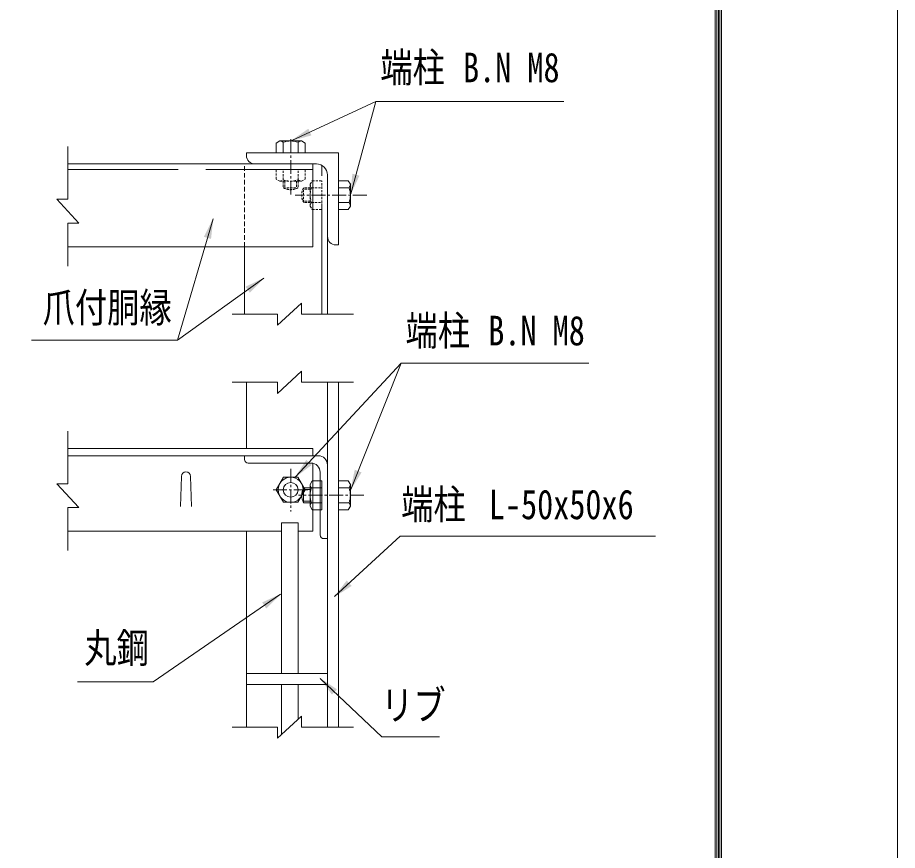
# Model space of a CAD drawing. Units: millimetres, scale not verified. Extents: x -4455 to 4455, y -3150 to 3150.
# Drawn here: x 3022 to 4455, y -1039 to 317 of the extents above; entities that cross this region are included whole.
import ezdxf
from ezdxf.enums import TextEntityAlignment as Align

# ---------------------------------------------------------------- set-up
doc = ezdxf.new("R2010")
doc.units = ezdxf.units.MM
doc.header["$LTSCALE"] = 30
for name, pattern in [('DASHED', [7.5, 6, -1.5]), ('USER2', [0.1875, 0.125, -0.0625]), ('USER4', [1.125, 0.75, -0.125, 0.125, -0.125]), ('USER5', [0.375, 0.25, -0.125])]:
    doc.linetypes.add(name, pattern=pattern)
for name, color, linetype, lineweight in [('0-0_D-STR-TXT', 3, 'Continuous', 13), ('0-1_D-STR2', 2, 'Continuous', 13), ('0-2_D-STR1', 1, 'Continuous', 18), ('0-3_D-STR-DIM', 4, 'Continuous', 13), ('0-4_D-BMK', 2, 'USER4', 13), ('0-6_D-STR3', 3, 'Continuous', 13), ('0-C_7詳細', 3, 'Continuous', 18), ('0-D_5寸法', 3, 'Continuous', 18), ('1-1_D-TTL', 7, 'Continuous', 9)]:
    doc.layers.add(name, color=color, linetype=linetype, lineweight=lineweight)
doc.styles.add('ＭＳ ゴシック', font='')
doc.styles.get('ＭＳ ゴシック').set_extended_font_data('MS Gothic')

msp = doc.modelspace()

# ---------------------------------------------------------------- linework, layer by layer
at = {"layer": '0-0_D-STR-TXT'}
for p, q in [((3282.25, -208.49), (3422.54, -107.4)), ((3646.57, -245.68), (3564.52, -451.32))]:
    msp.add_line(p, q, dxfattribs=at)
for points in [[(3911.22, 180.3), (3605.41, 180.3), (3468.55, 116.92)], [(3044.26, -208.49), (3282.25, -208.49), (3339.99, -10.9)], [(3952.38, -245.68), (3646.57, -245.68), (3474.36, -431.01)], [(4060.62, -527.63), (3644.79, -527.63), (3538.09, -625.85)], [(3708.93, -853.93), (3615.01, -853.93), (3514.39, -759)]]:
    msp.add_lwpolyline(points, dxfattribs=at)
at = {"layer": '0-0_D-STR-TXT', "color": 7, "lineweight": 9}
msp.add_lwpolyline([(3119.37, -764.35), (3242.63, -764.35), (3449.88, -622.03)], dxfattribs=at)
at = {"layer": '0-0_D-STR-TXT'}
for points in [[(3466.46, 115.96), (3495.25, 135.89), (3500.29, 125.02)], [(3340.63, -8.7), (3336.71, -43.49), (3325.21, -40.13)], [(3424.41, -106.06), (3399.92, -131.09), (3392.91, -121.37)], [(3472.79, -432.7), (3491.89, -403.35), (3500.66, -411.5)], [(3563.66, -453.45), (3570.88, -419.19), (3582.01, -423.63)], [(3536.4, -627.41), (3557.72, -599.64), (3565.84, -608.45)], [(3512.72, -757.42), (3541.93, -776.74), (3533.7, -785.45)]]:
    msp.add_solid(points, dxfattribs=at)
at = {"layer": '0-0_D-STR-TXT', "color": 7}
msp.add_solid([(3451.78, -620.73), (3426.73, -645.2), (3419.95, -635.32)], dxfattribs=at)
at = {"layer": '0-1_D-STR2', "color": 7, "lineweight": 9}
for p, q in [((3451.78, -750.94), (3451.78, -505.51)), ((3451.78, -505.51), (3478.78, -505.51)), ((3478.78, -750.94), (3478.78, -505.51)), ((3451.78, -850.15), (3451.78, -768.94)), ((3478.78, -825.08), (3478.78, -768.94))]:
    msp.add_line(p, q, dxfattribs=at)
at = {"layer": '0-2_D-STR1'}
for p, q in [((3394.46, 96.76), (3394.46, 92.26)), ((3544.46, 96.76), (3394.46, 96.76)), ((3544.46, -53.24), (3544.46, 96.76)), ((3103.3, 78.76), (3499.46, 78.76)), ((3502.46, 78.76), (3394.46, 78.76)), ((3508.46, 78.76), (3407.96, 78.76)), ((3526.46, 60.76), (3526.46, -39.74)), ((3526.46, -165.97), (3526.46, -32.24)), ((3103.3, -56.24), (3502.46, -56.24)), ((3391.46, -165.97), (3391.46, -56.24)), ((3544.46, -53.24), (3539.96, -53.24)), ((3394.46, -384.45), (3394.46, -276.96)), ((3526.46, -838.31), (3526.46, -276.96)), ((3544.46, -838.31), (3544.46, -276.96)), ((3103.46, -384.45), (3499.46, -384.45)), ((3502.46, -384.45), (3394.46, -384.45)), ((3416.96, -384.45), (3417.26, -384.45)), ((3103.46, -396.45), (3499.46, -396.45)), ((3511.46, -396.45), (3391.46, -396.45)), ((3499.46, -408.45), (3397.46, -408.45)), ((3502.46, -519.45), (3502.46, -408.76)), ((3526.46, -531.45), (3526.46, -411.45)), ((3514.46, -525.45), (3514.46, -423.45)), ((3103.46, -519.45), (3451.78, -519.45)), ((3394.46, -838.31), (3394.46, -519.45)), ((3478.78, -519.45), (3502.46, -519.45)), ((3526.46, -531.45), (3520.46, -531.45))]:
    msp.add_line(p, q, dxfattribs=at)
at = {"layer": '0-2_D-STR1', "linetype": 'DASHED'}
for p, q in [((3517.46, -165.97), (3517.46, 76.34)), ((3103.3, 69.76), (3502.46, 69.76))]:
    msp.add_line(p, q, dxfattribs=at)
at = {"layer": '0-2_D-STR1'}
for centre, radius, start, end in [((3407.96, 92.26), 13.5, 180, 270.00009), ((3508.46, 60.76), 18, 0.00001, 90.00008), ((3539.96, -39.74), 13.5, 180, 270), ((3511.46, -411.45), 15, 0, 90), ((3520.46, -525.45), 6, 180, 270)]:
    msp.add_arc(centre, radius, start, end, dxfattribs=at)
at = {"layer": '0-3_D-STR-DIM'}
for p, q in [((3103.3, 21.19), (3103.3, 106.78)), ((3085.3, 21.19), (3121.3, -17.58)), ((3103.3, 21.19), (3085.3, 21.19)), ((3103.3, -17.58), (3103.3, -87.77)), ((3103.3, -17.58), (3121.3, -17.58)), ((3445.14, -183.97), (3483.91, -147.97)), ((3483.91, -165.97), (3483.91, -147.97)), ((3445.14, -165.97), (3370.92, -165.97)), ((3445.14, -165.97), (3445.14, -183.97)), ((3483.91, -165.97), (3568.6, -165.97)), ((3445.14, -294.96), (3483.91, -258.96)), ((3483.91, -276.96), (3483.91, -258.96)), ((3445.14, -276.96), (3370.92, -276.96)), ((3445.14, -276.96), (3445.14, -294.96)), ((3483.91, -276.96), (3568.6, -276.96)), ((3445.14, -856.31), (3483.91, -820.31)), ((3483.91, -838.31), (3483.91, -820.31)), ((3445.14, -838.31), (3370.92, -838.31)), ((3445.14, -838.31), (3445.14, -856.31)), ((3483.91, -838.31), (3568.6, -838.31))]:
    msp.add_line(p, q, dxfattribs=at)
at = {"layer": '0-4_D-BMK'}
for p, q in [((3466.46, 28.66), (3466.46, 121.02)), ((3590.47, 27.76), (3474.02, 27.76)), ((3466.46, -417.76), (3466.46, -487.16)), ((3437.9, -451.95), (3495.02, -451.95)), ((3585.56, -460.95), (3479.33, -460.95))]:
    msp.add_line(p, q, dxfattribs=at)
at = {"layer": '0-6_D-STR3'}
for p, q in [((3448.7, 115.96), (3442.94, 112.63)), ((3448.7, 115.96), (3484.22, 115.96)), ((3484.22, 115.96), (3489.98, 112.63)), ((3442.94, 112.63), (3442.94, 96.76)), ((3454.46, 113.9), (3454.46, 96.76)), ((3478.46, 113.9), (3478.46, 96.76)), ((3489.98, 112.63), (3489.98, 96.76)), ((3560.34, 51.28), (3544.46, 51.28)), ((3544.46, 4.24), (3544.46, 51.28)), ((3563.66, 45.52), (3560.34, 51.28)), ((3563.66, 10), (3563.66, 45.52)), ((3561.6, 39.76), (3544.46, 39.76)), ((3561.6, 15.76), (3544.46, 15.76)), ((3560.34, 4.24), (3544.46, 4.24)), ((3563.66, 10), (3560.34, 4.24)), ((3498.26, -478.71), (3498.26, -443.19)), ((3517.46, -484.47), (3517.46, -437.43)), ((3560.34, -437.43), (3544.46, -437.43)), ((3544.46, -484.47), (3544.46, -437.43)), ((3563.66, -443.19), (3560.34, -437.43)), ((3563.66, -478.71), (3563.66, -443.19)), ((3487.6, -472.95), (3487.6, -448.95)), ((3498.26, -448.95), (3487.6, -448.95)), ((3500.32, -448.95), (3517.46, -448.95)), ((3561.6, -448.95), (3544.46, -448.95)), ((3498.26, -472.95), (3487.6, -472.95)), ((3500.32, -472.95), (3517.46, -472.95)), ((3561.6, -472.95), (3544.46, -472.95)), ((3498.26, -478.71), (3501.59, -484.47)), ((3501.59, -484.47), (3517.46, -484.47)), ((3560.34, -484.47), (3544.46, -484.47)), ((3563.66, -478.71), (3560.34, -484.47)), ((3526.46, -750.94), (3394.46, -750.94)), ((3526.46, -768.94), (3394.46, -768.94))]:
    msp.add_line(p, q, dxfattribs=at)
at = {"layer": '0-6_D-STR3', "color": 1, "linetype": 'USER2'}
for p, q in [((3442.94, 69.76), (3489.98, 69.76)), ((3442.94, 53.88), (3442.94, 69.76)), ((3454.46, 52.62), (3454.46, 69.76)), ((3478.46, 52.62), (3478.46, 69.76)), ((3448.7, 50.56), (3442.94, 53.88)), ((3448.7, 50.56), (3484.22, 50.56)), ((3454.46, 50.56), (3454.46, 39.9)), ((3456.86, 50.56), (3456.86, 38.68)), ((3476.06, 50.56), (3476.06, 38.68)), ((3478.46, 50.56), (3478.46, 39.9)), ((3498.26, 10), (3498.26, 45.52)), ((3517.46, 4.24), (3517.46, 51.28)), ((3454.46, 39.9), (3478.46, 39.9)), ((3498.26, 37.36), (3486.39, 37.36)), ((3487.6, 15.76), (3487.6, 39.76)), ((3498.26, 39.76), (3487.6, 39.76)), ((3500.32, 39.76), (3517.46, 39.76)), ((3498.26, 18.16), (3486.39, 18.16)), ((3498.26, 15.76), (3487.6, 15.76)), ((3500.32, 15.76), (3517.46, 15.76)), ((3498.26, 10), (3501.59, 4.24)), ((3501.59, 4.24), (3517.46, 4.24))]:
    msp.add_line(p, q, dxfattribs=at)
at = {"layer": '0-6_D-STR3', "color": 1}
for p, q in [((3498.26, -451.35), (3486.39, -451.35)), ((3498.26, -470.55), (3486.39, -470.55))]:
    msp.add_line(p, q, dxfattribs=at)
at = {"layer": '0-6_D-STR3', "color": 1, "linetype": 'USER2'}
for points in [[(3484.22, 50.56), (3489.98, 53.88), (3489.98, 69.76)], [(3498.26, 45.52), (3501.59, 51.28), (3517.46, 51.28)]]:
    msp.add_lwpolyline(points, dxfattribs=at)
at = {"layer": '0-6_D-STR3'}
msp.add_lwpolyline([(3489.98, -451.95), (3478.22, -431.58), (3454.7, -431.58), (3442.94, -451.95), (3454.7, -472.32), (3478.22, -472.32)], close=True, dxfattribs=at)
msp.add_lwpolyline([(3498.26, -443.19), (3501.59, -437.43), (3517.46, -437.43)], dxfattribs=at)
for radius in [20.4, 12]:
    msp.add_circle((3466.46, -451.95), radius, dxfattribs=at)
for centre, radius, start, end in [((3448.7, 106.87), 9.09, 50.6618, 90), ((3466.46, 79.96), 36, 70.52878, 109.47122), ((3484.22, 106.87), 9.09, 90, 129.3382), ((3554.58, 45.52), 9.09, 320.6618, 0), ((3527.66, 27.76), 36, 340.52878, 19.47122), ((3554.58, 10), 9.09, 0, 39.3382), ((3507.35, -443.19), 9.09, 180, 219.3382), ((3554.58, -443.19), 9.09, 320.6618, 0), ((3508.39, -460.95), 24, 150, 210), ((3534.26, -460.95), 36, 160.52878, 199.47122), ((3527.66, -460.95), 36, 340.52878, 19.47122), ((3507.35, -478.71), 9.09, 140.6618, 180), ((3554.58, -478.71), 9.09, 0, 39.3382)]:
    msp.add_arc(centre, radius, start, end, dxfattribs=at)
at = {"layer": '0-6_D-STR3', "color": 1, "linetype": 'USER2'}
for centre, radius, start, end in [((3448.7, 59.64), 9.09, 270, 309.3382), ((3466.46, 86.56), 36, 250.52878, 289.47122), ((3484.22, 59.64), 9.09, 230.6618, 270), ((3507.35, 45.52), 9.09, 180, 219.3382), ((3466.46, 60.68), 24, 240, 300), ((3508.39, 27.76), 24, 150, 210), ((3534.26, 27.76), 36, 160.52878, 199.47122), ((3507.35, 10), 9.09, 140.6618, 180)]:
    msp.add_arc(centre, radius, start, end, dxfattribs=at)
at = {"layer": '0-C_7詳細', "color": 1, "linetype": 'USER5'}
msp.add_line((3391.46, -56.24), (3391.46, 78.84), dxfattribs=at)
at = {"layer": '0-C_7詳細', "color": 7, "lineweight": 9}
for p, q in [((3502.46, -56.24), (3502.46, 78.76)), ((3502.46, -396.45), (3502.46, -384.45)), ((3391.46, -396.45), (3391.46, -402.45)), ((3286.86, -479.28), (3288.66, -430.08)), ((3304.86, -479.28), (3303.06, -430.08))]:
    msp.add_line(p, q, dxfattribs=at)
at = {"layer": '0-C_7詳細', "color": 4}
for p, q in [((3103.46, -442.02), (3103.46, -356.43)), ((3085.46, -442.02), (3121.46, -480.79)), ((3103.46, -442.02), (3085.46, -442.02)), ((3103.46, -480.79), (3103.46, -550.98)), ((3103.46, -480.79), (3121.46, -480.79))]:
    msp.add_line(p, q, dxfattribs=at)
at = {"layer": '0-C_7詳細', "color": 7, "lineweight": 9}
for centre, radius, start, end in [((3397.46, -402.45), 6, 180, 270), ((3499.46, -423.45), 15, 0, 90), ((3295.86, -430.08), 7.2, 0, 180)]:
    msp.add_arc(centre, radius, start, end, dxfattribs=at)
at = {"layer": '0-D_5寸法'}
msp.add_line((3605.41, 180.3), (3564.27, 29.97), dxfattribs=at)
msp.add_solid([(3563.66, 27.76), (3566.99, 62.61), (3578.55, 59.45)], dxfattribs=at)
at = {"layer": '1-1_D-TTL', "color": 2, "lineweight": 18}
msp.add_lwpolyline([(-4454.84, 3150.24), (4454.86, 3150.24), (4454.86, -3150.19), (-4454.84, -3150.19)], close=True, dxfattribs=at)
at = {"layer": '1-1_D-TTL'}
for points in [[(-4168.46, 2916.89), (4168.47, 2916.89), (4168.47, -2916.84), (-4168.46, -2916.84)], [(-4165.8, 2914.24), (4165.82, 2914.24), (4165.82, -2914.19), (-4165.8, -2914.19)], [(-4163.15, 2911.59), (4163.17, 2911.59), (4163.17, -2911.54), (-4163.15, -2911.54)], [(-4160.5, 2908.94), (4160.52, 2908.94), (4160.52, -2908.88), (-4160.5, -2908.88)], [(-4157.85, 2906.28), (4157.87, 2906.28), (4157.87, -2906.23), (-4157.85, -2906.23)]]:
    msp.add_lwpolyline(points, close=True, dxfattribs=at)

# ---------------------------------------------------------------- texts
at = {"layer": '0-0_D-STR-TXT', "style": 'ＭＳ ゴシック', "width": 0.8}
for s, p in [('端柱', (3612.45, 197.13)), ('B.N M8', (3747.26, 197.13)), ('爪付胴縁', (3062.4, -193.67)), ('端柱', (3653.6, -231.26)), ('B.N M8', (3788.41, -231.26)), ('端柱', (3646.52, -514.22)), ('L-50x50x6', (3789.33, -514.22)), ('丸鋼', (3130.31, -748)), ('リブ', (3613.8, -841.12))]:
    msp.add_text(s, height=48.17, dxfattribs=at).set_placement(p, align=Align.BOTTOM_LEFT)

doc.saveas('drawing.dxf')
